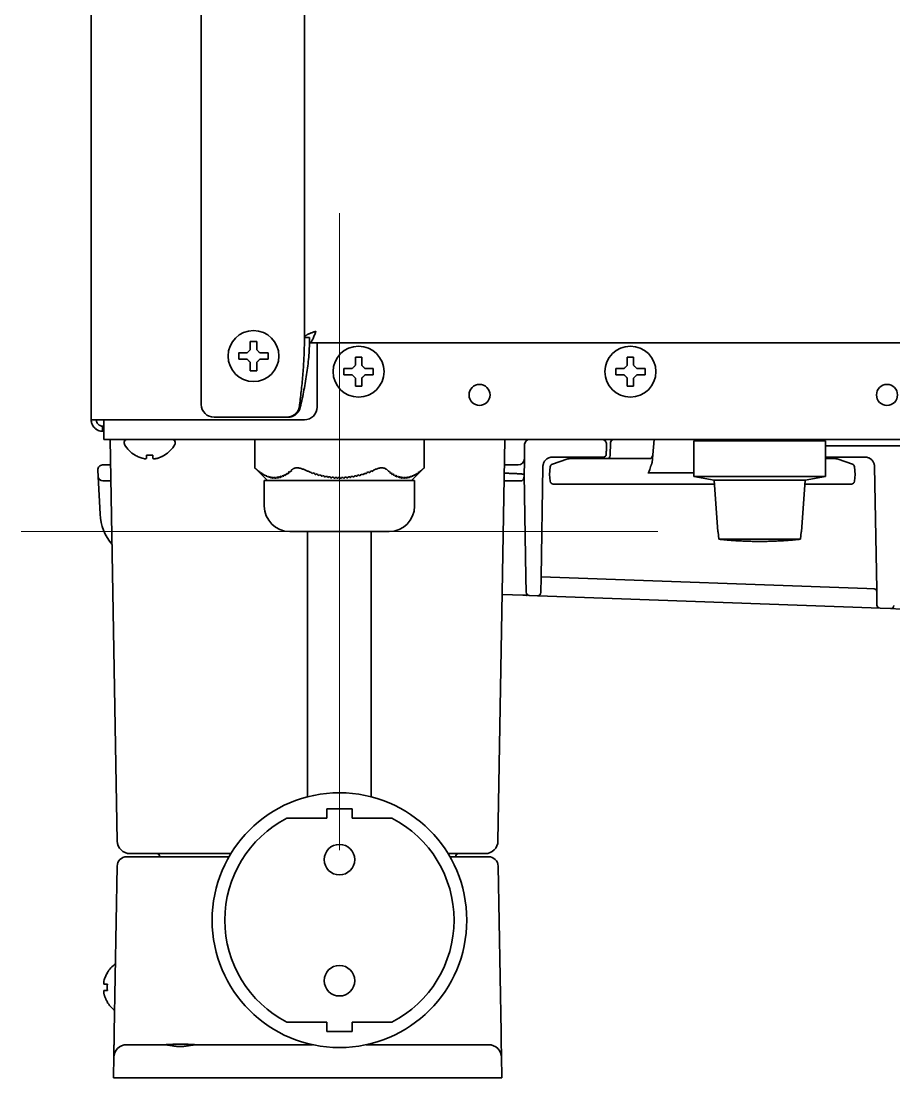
# Model space of a CAD drawing. Extents: x 6327 to 10269, y -393 to 3036.
# Drawn here: x 6326.6 to 6463.7, y 1270.8 to 1436.7 of the extents above; entities that cross this region are included whole.
import ezdxf

# ---------------------------------------------------------------- set-up
doc = ezdxf.new("R2010")
doc.units = 0
doc.header["$LTSCALE"] = 5
doc.layers.get('0').update_dxf_attribs({"linetype": 'CONTINUOUS', "lineweight": 0})
doc.layers.add('1', color=7, linetype='CONTINUOUS', true_color=0xffffff)

msp = doc.modelspace()

# ---------------------------------------------------------------- linework, layer by layer
at = {"color": 1}
for p, q in [((6376.57, 1406.58), (6376.57, 1306.58)), ((6326.57, 1356.58), (6426.57, 1356.58))]:
    msp.add_line(p, q, dxfattribs=at)
at = {"layer": '1', "color": 7, "linetype": 'Continuous', "lineweight": 35}
for p, q in [((6337.57, 1374.13), (6337.57, 1905.55)), ((6371.07, 1901.19), (6371.07, 1387.03)), ((6354.87, 1897.23), (6354.87, 1376.53)), ((6371.07, 1387.03), (6371.87, 1387.03)), ((6371.87, 1386.23), (6371.87, 1387.03)), ((6371.87, 1386.23), (6693.08, 1386.23)), ((6373.07, 1376.13), (6373.07, 1386.23)), ((6360.8, 1384.63), (6360.77, 1384.5)), ((6360.77, 1384.13), (6360.77, 1384.63)), ((6360.77, 1383.63), (6360.77, 1384.13)), ((6365.37, 1384.63), (6365.37, 1384.13)), ((6365.37, 1384.13), (6365.37, 1383.63)), ((6377.27, 1381.68), (6377.27, 1382.18)), ((6381.87, 1382.18), (6381.87, 1381.68)), ((6419.97, 1381.68), (6419.97, 1382.18)), ((6424.57, 1382.18), (6424.57, 1381.68)), ((6377.27, 1381.18), (6377.27, 1381.68)), ((6381.87, 1381.68), (6381.87, 1381.18)), ((6419.97, 1381.18), (6419.97, 1381.68)), ((6424.57, 1381.68), (6424.57, 1381.18)), ((6337.57, 1374.13), (6339.37, 1374.13)), ((6339.37, 1374.13), (6371.07, 1374.13)), ((6339.57, 1372.83), (6339.57, 1374.13)), ((6368.26, 1374.53), (6356.87, 1374.53)), ((6368.44, 1374.53), (6368.26, 1374.53)), ((6339.57, 1373.13), (6339.37, 1373.13)), ((6339.37, 1372.33), (6339.37, 1373.13)), ((6339.57, 1372.33), (6339.37, 1372.33)), ((6339.57, 1371.03), (6339.57, 1372.83)), ((6339.57, 1371.03), (7085.57, 1371.03)), ((6341.67, 1307.99), (6340.57, 1371.03)), ((6342.77, 1370.63), (6342.77, 1370.43)), ((6350.77, 1370.43), (6350.77, 1370.63)), ((6363.26, 1371.03), (6363.26, 1366.58)), ((6389.89, 1366.58), (6389.89, 1371.03)), ((6401.47, 1307.99), (6402.57, 1371.03)), ((6405.61, 1367.46), (6405.66, 1370.29)), ((6419.09, 1368.51), (6419.16, 1370.54)), ((6425.99, 1371.03), (6425.67, 1367.43)), ((6432.24, 1370.83), (6452.9, 1370.83)), ((6432.24, 1370.83), (6432.24, 1365.23)), ((6434.57, 1371.03), (6434.57, 1370.83)), ((6437.57, 1371.03), (6437.57, 1370.83)), ((6447.57, 1370.83), (6447.57, 1371.03)), ((6452.9, 1365.23), (6452.9, 1370.83)), ((6344.47, 1368.55), (6344.47, 1368.58)), ((6349.07, 1368.58), (6349.07, 1368.55)), ((6452.9, 1370.03), (6472.16, 1370.03)), ((6340.64, 1367.03), (6339.36, 1367.03)), ((6404.62, 1367.03), (6402.51, 1367.03)), ((6405.57, 1365.53), (6405.61, 1367.46)), ((6412.26, 1367.92), (6410.02, 1367.17)), ((6413.71, 1368.28), (6410.03, 1368.28)), ((6412.9, 1368.03), (6417.57, 1368.03)), ((6415.3, 1368.28), (6413.71, 1368.28)), ((6418.07, 1368.28), (6415.3, 1368.28)), ((6417.57, 1368.03), (6425.26, 1368.03)), ((6417.63, 1368.28), (6417.62, 1368.03)), ((6453.44, 1368.28), (6452.9, 1368.28)), ((6452.9, 1368.03), (6454.25, 1368.03)), ((6459.11, 1368.28), (6453.44, 1368.28)), ((6457.13, 1367.17), (6454.88, 1367.92)), ((6338.61, 1366.24), (6338.67, 1365.24)), ((6338.98, 1359.31), (6338.67, 1365.24)), ((6363.26, 1366.58), (6365.26, 1364.58)), ((6364.16, 1365.85), (6364.24, 1365.76)), ((6364.26, 1365.78), (6364.34, 1365.69)), ((6364.41, 1365.69), (6364.49, 1365.59)), ((6364.51, 1365.62), (6364.59, 1365.53)), ((6364.66, 1365.54), (6364.74, 1365.44)), ((6364.76, 1365.48), (6364.84, 1365.39)), ((6364.91, 1365.41), (6364.99, 1365.31)), ((6365.01, 1365.36), (6365.09, 1365.27)), ((6365.16, 1365.3), (6365.24, 1365.2)), ((6365.26, 1365.26), (6365.34, 1365.16)), ((6365.41, 1365.21), (6365.49, 1365.11)), ((6365.51, 1365.18), (6365.59, 1365.08)), ((6367.24, 1365.07), (6367.16, 1365.17)), ((6367.34, 1365.1), (6367.26, 1365.2)), ((6367.49, 1365.15), (6367.41, 1365.25)), ((6367.59, 1365.19), (6367.51, 1365.28)), ((6367.74, 1365.25), (6367.66, 1365.34)), ((6367.84, 1365.29), (6367.76, 1365.39)), ((6367.99, 1365.37), (6367.91, 1365.46)), ((6368.09, 1365.42), (6368.01, 1365.51)), ((6368.24, 1365.5), (6368.16, 1365.6)), ((6368.34, 1365.56), (6368.26, 1365.66)), ((6368.49, 1365.66), (6368.41, 1365.75)), ((6368.59, 1365.73), (6368.51, 1365.82)), ((6368.74, 1365.83), (6368.66, 1365.93)), ((6372.18, 1365.85), (6372.18, 1365.76)), ((6372.38, 1365.78), (6372.38, 1365.69)), ((6372.68, 1365.69), (6372.68, 1365.59)), ((6372.88, 1365.62), (6372.88, 1365.53)), ((6373.18, 1365.54), (6373.18, 1365.44)), ((6373.38, 1365.48), (6373.38, 1365.39)), ((6373.68, 1365.41), (6373.68, 1365.31)), ((6373.88, 1365.36), (6373.88, 1365.27)), ((6374.18, 1365.3), (6374.18, 1365.2)), ((6374.38, 1365.26), (6374.38, 1365.16)), ((6374.68, 1365.21), (6374.68, 1365.11)), ((6374.88, 1365.18), (6374.88, 1365.08)), ((6378.18, 1365.07), (6378.18, 1365.17)), ((6378.38, 1365.1), (6378.38, 1365.2)), ((6378.68, 1365.15), (6378.68, 1365.25)), ((6378.88, 1365.19), (6378.88, 1365.28)), ((6379.18, 1365.25), (6379.18, 1365.34)), ((6379.38, 1365.29), (6379.38, 1365.39)), ((6379.68, 1365.37), (6379.68, 1365.46)), ((6379.88, 1365.42), (6379.88, 1365.51)), ((6380.18, 1365.5), (6380.18, 1365.6)), ((6380.38, 1365.56), (6380.38, 1365.66)), ((6380.68, 1365.66), (6380.68, 1365.75)), ((6380.88, 1365.73), (6380.88, 1365.82)), ((6381.18, 1365.83), (6381.18, 1365.93)), ((6381.38, 1365.91), (6381.38, 1366)), ((6381.68, 1366.03), (6381.68, 1366.12)), ((6381.88, 1366.11), (6381.88, 1366.2)), ((6384.6, 1365.85), (6384.51, 1365.76)), ((6384.7, 1365.78), (6384.61, 1365.69)), ((6384.85, 1365.69), (6384.76, 1365.59)), ((6384.95, 1365.62), (6384.86, 1365.53)), ((6385.1, 1365.54), (6385.01, 1365.44)), ((6385.2, 1365.48), (6385.11, 1365.39)), ((6385.35, 1365.41), (6385.26, 1365.31)), ((6385.45, 1365.36), (6385.36, 1365.27)), ((6385.6, 1365.3), (6385.51, 1365.2)), ((6385.7, 1365.26), (6385.61, 1365.16)), ((6385.85, 1365.21), (6385.76, 1365.11)), ((6385.95, 1365.18), (6385.86, 1365.08)), ((6387.51, 1365.07), (6387.6, 1365.17)), ((6387.61, 1365.1), (6387.7, 1365.2)), ((6387.76, 1365.15), (6387.85, 1365.25)), ((6387.86, 1365.19), (6387.95, 1365.28)), ((6387.89, 1364.58), (6389.89, 1366.58)), ((6388.01, 1365.25), (6388.1, 1365.34)), ((6388.11, 1365.29), (6388.2, 1365.39)), ((6388.26, 1365.37), (6388.35, 1365.46)), ((6388.36, 1365.42), (6388.45, 1365.51)), ((6388.51, 1365.5), (6388.6, 1365.6)), ((6388.61, 1365.56), (6388.7, 1365.66)), ((6388.76, 1365.66), (6388.85, 1365.75)), ((6388.86, 1365.73), (6388.95, 1365.82)), ((6389.01, 1365.83), (6389.1, 1365.93)), ((6405.57, 1365.53), (6405.57, 1365.53)), ((6405.57, 1365.52), (6405.57, 1365.53)), ((6405.85, 1349.49), (6405.57, 1365.52)), ((6408.53, 1366.8), (6408.23, 1349.44)), ((6409.57, 1365.53), (6409.68, 1366.74)), ((6409.57, 1365.53), (6409.66, 1364.48)), ((6432.24, 1365.81), (6425.03, 1365.81)), ((6432.24, 1365.23), (6435.42, 1364.67)), ((6442.57, 1365.23), (6432.24, 1365.23)), ((6452.9, 1365.23), (6442.57, 1365.23)), ((6449.72, 1364.67), (6452.9, 1365.23)), ((6457.47, 1366.74), (6457.57, 1365.53)), ((6457.48, 1364.48), (6457.57, 1365.53)), ((6460.95, 1347.48), (6460.61, 1366.8)), ((6340.68, 1364.53), (6339.42, 1364.53)), ((6364.77, 1364.58), (6388.37, 1364.58)), ((6364.77, 1364.58), (6364.77, 1360.58)), ((6365.66, 1365.14), (6365.74, 1365.04)), ((6365.76, 1365.12), (6365.84, 1365.02)), ((6365.91, 1365.09), (6365.99, 1364.99)), ((6366.01, 1365.08), (6366.09, 1364.98)), ((6366.16, 1365.07), (6366.24, 1364.97)), ((6366.26, 1365.06), (6366.34, 1364.96)), ((6366.41, 1365.06), (6366.49, 1364.96)), ((6366.51, 1365.06), (6366.59, 1364.96)), ((6366.74, 1364.98), (6366.66, 1365.08)), ((6366.84, 1364.99), (6366.76, 1365.09)), ((6366.99, 1365.01), (6366.91, 1365.11)), ((6367.09, 1365.03), (6367.01, 1365.13)), ((6375.18, 1365.14), (6375.18, 1365.04)), ((6375.38, 1365.12), (6375.38, 1365.02)), ((6375.68, 1365.09), (6375.68, 1364.99)), ((6375.88, 1365.08), (6375.88, 1364.98)), ((6376.18, 1365.07), (6376.18, 1364.97)), ((6376.38, 1365.06), (6376.38, 1364.96)), ((6376.68, 1365.06), (6376.68, 1364.96)), ((6376.88, 1365.06), (6376.88, 1364.96)), ((6377.18, 1364.98), (6377.18, 1365.08)), ((6377.38, 1364.99), (6377.38, 1365.09)), ((6377.68, 1365.01), (6377.68, 1365.11)), ((6377.88, 1365.03), (6377.88, 1365.13)), ((6386.1, 1365.14), (6386.01, 1365.04)), ((6386.2, 1365.12), (6386.11, 1365.02)), ((6386.35, 1365.09), (6386.26, 1364.99)), ((6386.45, 1365.08), (6386.36, 1364.98)), ((6386.6, 1365.07), (6386.51, 1364.97)), ((6386.7, 1365.06), (6386.61, 1364.96)), ((6386.85, 1365.06), (6386.76, 1364.96)), ((6386.95, 1365.06), (6386.86, 1364.96)), ((6387.01, 1364.98), (6387.1, 1365.08)), ((6387.11, 1364.99), (6387.2, 1365.09)), ((6387.26, 1365.01), (6387.35, 1365.11)), ((6387.36, 1365.03), (6387.45, 1365.13)), ((6388.37, 1360.58), (6388.37, 1364.58)), ((6405.1, 1364.53), (6402.46, 1364.53)), ((6417.57, 1364.03), (6410.16, 1364.03)), ((6435.47, 1364.03), (6417.57, 1364.03)), ((6435.42, 1364.67), (6435.99, 1356.53)), ((6449.72, 1364.67), (6435.42, 1364.67)), ((6449.15, 1356.53), (6449.72, 1364.67)), ((6456.98, 1364.03), (6449.57, 1364.03)), ((6384.37, 1356.58), (6368.77, 1356.58)), ((6371.57, 1356.58), (6371.57, 1345.58)), ((6381.57, 1345.58), (6381.57, 1356.58)), ((6436.07, 1356.53), (6435.99, 1356.53)), ((6436.15, 1355.37), (6436.07, 1356.53)), ((6436.15, 1355.37), (6449, 1355.37)), ((6449.08, 1356.53), (6449, 1355.37)), ((6449.15, 1356.53), (6449.08, 1356.53)), ((6405.9, 1347.04), (6405.85, 1349.49)), ((6408.23, 1349.44), (6408.19, 1346.99)), ((6408.23, 1349.48), (6409.71, 1349.43)), ((6409.71, 1349.43), (6459.4, 1347.62)), ((6459.4, 1347.62), (6460.57, 1347.57)), ((6460.99, 1345.03), (6460.95, 1347.48)), ((6371.57, 1314.94), (6371.57, 1345.58)), ((6381.57, 1314.94), (6381.57, 1345.58)), ((6402.15, 1346.7), (6405.37, 1346.59)), ((6407.67, 1346.5), (6406.38, 1346.55)), ((6407.67, 1346.5), (6409.26, 1346.44)), ((6409.26, 1346.44), (6460.07, 1344.59)), ((6460.07, 1344.59), (6461.48, 1344.54)), ((6463.13, 1344.48), (6461.48, 1344.54)), ((6464.73, 1344.42), (6463.13, 1344.48)), ((6374.57, 1313.08), (6378.57, 1313.08)), ((6374.57, 1311.58), (6374.57, 1313.08)), ((6378.57, 1313.08), (6378.57, 1311.58)), ((6368.33, 1311.58), (6374.57, 1311.58)), ((6378.57, 1311.58), (6384.82, 1311.58)), ((6343.15, 1305.53), (6345.65, 1305.53)), ((6345.67, 1306.03), (6343.67, 1306.03)), ((6345.65, 1305.53), (6359.22, 1305.53)), ((6359.52, 1306.03), (6345.67, 1306.03)), ((6348.33, 1305.53), (6348.33, 1305.53)), ((6397.47, 1306.03), (6393.63, 1306.03)), ((6393.92, 1305.53), (6397.5, 1305.53)), ((6394.81, 1305.53), (6394.81, 1305.53)), ((6399.47, 1306.03), (6397.47, 1306.03)), ((6397.5, 1305.53), (6400, 1305.53)), ((6341.19, 1277.99), (6341.65, 1304.05)), ((6401.5, 1304.05), (6401.95, 1277.99)), ((6340.09, 1287.33), (6340.13, 1287.33)), ((6340.13, 1282.73), (6340.09, 1282.73)), ((6374.57, 1279.58), (6368.33, 1279.58)), ((6374.57, 1278.08), (6374.57, 1279.58)), ((6378.57, 1279.58), (6378.57, 1278.08)), ((6384.82, 1279.58), (6378.57, 1279.58)), ((6378.57, 1278.08), (6374.57, 1278.08)), ((6343.13, 1276.03), (6345.13, 1276.03)), ((6345.13, 1276.03), (6349, 1276.03)), ((6354.15, 1276.03), (6372.35, 1276.03)), ((6380.79, 1276.03), (6398.02, 1276.03)), ((6398.02, 1276.03), (6400.02, 1276.03)), ((6341.07, 1271.03), (6341.13, 1274.06)), ((6402.02, 1274.06), (6402.07, 1271.03)), ((6341.07, 1270.83), (6341.08, 1271.03)), ((6345.07, 1270.83), (6341.07, 1270.83)), ((6398.07, 1270.83), (6345.07, 1270.83)), ((6402.07, 1270.83), (6398.07, 1270.83)), ((6402.07, 1271.03), (6402.07, 1270.83))]:
    msp.add_line(p, q, dxfattribs=at)
for centre, radius in [((6363.07, 1384.13), 4), ((6379.57, 1381.68), 4), ((6422.27, 1381.68), 4), ((6398.57, 1378.03), 1.65), ((6462.57, 1378.03), 1.65), ((6376.57, 1295.58), 20), ((6376.57, 1305.08), 2.4), ((6376.57, 1286.08), 2.4)]:
    msp.add_circle(centre, radius, dxfattribs=at)
for centre, radius, start, end in [((6356.87, 1376.53), 2, 180, 270), ((6371.07, 1376.13), 2, 270, 0), ((6343.17, 1370.63), 0.4, 90, 180), ((6343.17, 1370.43), 0.4, 180, 210.3012), ((6346.97, 1372.65), 4.8, 210.3012, 238.6273), ((6346.57, 1372.65), 4.8, 301.3727, 329.6988), ((6350.37, 1370.63), 0.4, 0, 90), ((6350.37, 1370.43), 0.4, 329.6988, 0), ((6406.41, 1370.28), 0.75, 90, 179), ((6418.21, 1370.53), 0.5, 90, 113.4202), ((6419.66, 1370.53), 0.5, 90, 178), ((6418.59, 1368.53), 0.5, 270, 358), ((6425.26, 1368.53), 0.5, 270, 355), ((6339.36, 1366.28), 0.75, 90, 183), ((6404.62, 1368.03), 1, 270, 359), ((6410.03, 1366.78), 1.5, 90, 111.7721), ((6410.18, 1366.7), 0.5, 108.4349, 175), ((6412.9, 1366.03), 2, 90, 108.4349), ((6454.25, 1366.03), 2, 71.5651, 90), ((6456.97, 1366.7), 0.5, 5, 71.5651), ((6459.11, 1366.78), 1.5, 68.2279, 90), ((6339.42, 1365.28), 0.75, 183, 270), ((6377.72, 1381.53), 16.72, 250.6347, 251.3596), ((6377.52, 1381.12), 16.18, 251.4874, 252.6044), ((6377.37, 1380.43), 15.57, 252.4802, 253.2505), ((6377.21, 1380.11), 15.12, 253.3699, 254.5529), ((6377.09, 1379.49), 14.58, 254.4385, 255.2528), ((6376.97, 1379.24), 14.22, 255.3616, 256.6075), ((6376.89, 1378.68), 13.75, 256.5049, 257.3605), ((6376.81, 1378.52), 13.47, 257.4568, 258.7606), ((6376.75, 1378.02), 13.07, 258.6721, 259.565), ((6376.69, 1377.92), 12.87, 259.6467, 261.0015), ((6376.62, 1377.46), 12.41, 261.9191, 263.3162), ((6376.53, 1377.4), 12.34, 276.2891, 277.6923), ((6376.47, 1377.84), 12.78, 278.6147, 279.9773), ((6376.42, 1377.92), 12.97, 280.0563, 280.955), ((6376.36, 1378.41), 13.36, 280.869, 282.1819), ((6376.28, 1378.56), 13.62, 282.2759, 283.138), ((6376.2, 1379.11), 14.08, 283.0377, 284.2937), ((6376.09, 1379.34), 14.43, 284.4006, 285.222), ((6375.98, 1379.95), 14.96, 285.1095, 286.3033), ((6375.83, 1380.27), 15.39, 286.421, 287.1989), ((6375.69, 1380.94), 15.99, 287.0762, 288.2044), ((6375.49, 1381.34), 16.51, 288.3309, 289.0635), ((6375.31, 1382.08), 17.18, 288.9327, 289.9937), ((6375.05, 1382.56), 17.81, 290.127, 290.8138), ((6374.83, 1383.36), 18.56, 290.6769, 291.6703), ((6374.51, 1383.94), 19.29, 291.8086, 292.4498), ((6374.21, 1384.88), 20.19, 292.3099, 293.3875), ((6376.66, 1377.49), 12.53, 260.9289, 261.8539), ((6376.6, 1377.09), 12.13, 263.2614, 264.2119), ((6376.59, 1377.13), 12.08, 264.2591, 265.6881), ((6376.58, 1376.82), 11.86, 265.6523, 266.6207), ((6376.58, 1376.93), 11.87, 266.6487, 268.0978), ((6376.57, 1376.68), 11.72, 268.082, 269.06), ((6376.57, 1376.86), 11.8, 269.068, 270.5245), ((6376.57, 1376.67), 11.71, 270.5291, 271.5078), ((6376.57, 1376.91), 11.85, 271.4954, 272.9467), ((6376.57, 1376.79), 11.83, 272.9713, 273.9419), ((6376.56, 1377.09), 12.03, 273.9095, 275.3427), ((6376.55, 1377.03), 12.07, 275.3867, 276.3408), ((6376.5, 1377.41), 12.45, 277.7546, 278.6844), ((6410.16, 1364.53), 0.5, 185, 270), ((6456.98, 1364.53), 0.5, 270, 355), ((6368.77, 1360.58), 4, 180, 270), ((6384.37, 1360.58), 4, 270, 0), ((6346.97, 1359.73), 8, 183, 220.2077), ((6406.4, 1347.05), 0.5, 181, 267.9098), ((6407.69, 1347), 0.5, 267.9098, 359), ((6460.56, 1347.17), 0.4, 1, 87.9097), ((6461.49, 1345.04), 0.5, 181, 267.9098), ((6463.15, 1344.98), 0.5, 267.9098, 359), ((6376.57, 1295.58), 18, 117.266, 242.734), ((6376.57, 1295.58), 18, 297.266, 62.734), ((6343.67, 1308.03), 2, 181, 270), ((6399.47, 1308.03), 2, 270, 359), ((6343.15, 1304.03), 1.5, 90, 179), ((6347.83, 1305.53), 0.5, 1, 90), ((6395.31, 1305.53), 0.5, 90, 179), ((6400, 1304.03), 1.5, 1, 90), ((6344.19, 1284.83), 4.8, 125.7979, 148.6074), ((6343.87, 1285.03), 3.78, 172.3959, 179.9965), ((6343.87, 1285.03), 3.78, 180.0035, 187.6041), ((6344.19, 1285.23), 4.8, 211.3459, 232.3054), ((6343.13, 1274.03), 2, 90, 179), ((6400.02, 1274.03), 2, 1, 90)]:
    msp.add_arc(centre, radius, start, end, dxfattribs=at)
for centre, major_axis, ratio, start_param, end_param in [((6417.77, 1370.28), (0, -0.75), 1, 1.546867, 3.141587), ((6418.07, 1368.68), (0, -0.4), 1, 6.282869, 7.83234), ((6367.02, 1381.53), (0, 16.72), 0.5, 2.803604, 2.816256), ((6366.83, 1381.12), (0, 16.18), 0.5, 2.818486, 2.837982), ((6366.84, 1380.43), (0, 15.57), 0.5, 2.835814, 2.849259), ((6366.67, 1380.11), (0, 15.12), 0.5, 2.851342, 2.87199), ((6366.7, 1379.49), (0, 14.58), 0.5, 2.869992, 2.884205), ((6366.55, 1379.24), (0, 14.22), 0.5, 2.886105, 2.907849), ((6366.6, 1378.68), (0, 13.75), 0.5, 2.90606, 2.920993), ((6366.47, 1378.52), (0, 13.47), 0.5, 2.922673, 2.945428), ((6366.53, 1378.02), (0, 13.07), 0.5, 2.943883, 2.959468), ((6366.41, 1377.92), (0, 12.87), 0.5, 2.960893, 2.984539), ((6366.38, 1377.46), (0, 12.41), 0.5, 3.000555, 3.024939), ((6366.33, 1377.4), (0, 12.34), 0.5, 3.251358, 3.275849), ((6366.3, 1377.84), (0, 12.78), 0.5, 3.291947, 3.315729), ((6366.36, 1377.92), (0, 12.97), 0.5, 3.317108, 3.332793), ((6366.25, 1378.41), (0, 13.36), 0.5, 3.331293, 3.354207), ((6366.3, 1378.56), (0, 13.62), 0.5, 3.355847, 3.370895), ((6366.17, 1379.11), (0, 14.08), 0.5, 3.369144, 3.391064), ((6366.2, 1379.34), (0, 14.43), 0.5, 3.39293, 3.407267), ((6366.06, 1379.95), (0, 14.96), 0.5, 3.405302, 3.426138), ((6366.07, 1380.27), (0, 15.39), 0.5, 3.428193, 3.44177), ((6365.91, 1380.94), (0, 15.99), 0.5, 3.439628, 3.459319), ((6365.9, 1381.34), (0, 16.51), 0.5, 3.461528, 3.474314), ((6365.72, 1382.08), (0, 17.18), 0.5, 3.472031, 3.490549), ((6365.68, 1382.56), (0, 17.81), 0.5, 3.492876, 3.504862), ((6365.48, 1383.36), (0, 18.56), 0.5, 3.502473, 3.519811), ((6500.46, 1530.22), (0, -223.82), 0.866025, 5.536148, 5.536757), ((6486.76, 1514.41), (0, -201.27), 0.866025, 5.540672, 5.541346), ((6365.41, 1383.94), (0, 19.29), 0.5, 3.522224, 3.533416), ((6365.17, 1384.88), (0, 20.19), 0.5, 3.530974, 3.549782), ((6478.9, 1505.34), (0, -188.32), 0.866025, 5.54379, 5.544508), ((6387.28, 1381.53), (0, -16.72), 0.5, 5.945196, 5.957848), ((6387.26, 1381.12), (0, -16.18), 0.5, 5.960079, 5.979575), ((6387.1, 1380.43), (0, -15.57), 0.5, 5.977407, 5.990852), ((6387.11, 1380.11), (0, -15.12), 0.5, 5.992935, 6.013582), ((6386.97, 1379.49), (0, -14.58), 0.5, 6.011585, 6.025797), ((6386.99, 1379.24), (0, -14.22), 0.5, 6.027697, 6.049442), ((6386.86, 1378.68), (0, -13.75), 0.5, 6.047652, 6.062585), ((6386.91, 1378.52), (0, -13.47), 0.5, 6.064266, 6.08702), ((6386.79, 1378.02), (0, -13.07), 0.5, 6.085476, 6.10106), ((6386.85, 1377.92), (0, -12.87), 0.5, 6.102485, 6.126131), ((6386.82, 1377.46), (0, -12.41), 0.5, 6.142147, 6.166532), ((6386.77, 1377.4), (0, -12.34), 0.5, 0.109765, 0.134256), ((6386.74, 1377.84), (0, -12.78), 0.5, 0.150355, 0.174136), ((6386.63, 1377.92), (0, -12.97), 0.5, 0.175515, 0.191201), ((6386.69, 1378.41), (0, -13.36), 0.5, 0.189701, 0.212614), ((6386.56, 1378.56), (0, -13.62), 0.5, 0.214254, 0.229302), ((6386.61, 1379.11), (0, -14.08), 0.5, 0.227551, 0.249472), ((6386.47, 1379.34), (0, -14.43), 0.5, 0.251338, 0.265675), ((6386.5, 1379.95), (0, -14.96), 0.5, 0.26371, 0.284546), ((6386.33, 1380.27), (0, -15.39), 0.5, 0.286601, 0.300177), ((6386.35, 1380.94), (0, -15.99), 0.5, 0.298035, 0.317727), ((6386.16, 1381.34), (0, -16.51), 0.5, 0.319935, 0.332721), ((6386.16, 1382.08), (0, -17.18), 0.5, 0.330439, 0.348956), ((6385.94, 1382.56), (0, -17.81), 0.5, 0.351283, 0.363269), ((6257.49, 1530.22), (0, -223.82), 0.866025, 0.746428, 0.747037), ((6385.92, 1383.36), (0, -18.56), 0.5, 0.36088, 0.378218), ((6271.49, 1514.41), (0, -201.27), 0.866025, 0.741839, 0.742513), ((6385.68, 1383.94), (0, -19.29), 0.5, 0.380632, 0.391823), ((6279.55, 1505.34), (0, -188.32), 0.866025, 0.738677, 0.739395), ((6385.61, 1384.88), (0, -20.19), 0.5, 0.389382, 0.408189), ((6425.39, 1369.91), (0.36, 4.1), 0.121482, 3.152266, 3.833542), ((6366.48, 1377.49), (0, 12.53), 0.5, 2.983273, 2.999417), ((6366.46, 1377.09), (0, 12.13), 0.5, 3.023982, 3.040571), ((6366.36, 1377.13), (0, 12.08), 0.5, 3.041395, 3.066336), ((6366.44, 1376.82), (0, 11.86), 0.5, 3.065712, 3.082613), ((6366.35, 1376.93), (0, 11.87), 0.5, 3.083101, 3.108394), ((6366.44, 1376.68), (0, 11.72), 0.5, 3.108118, 3.125186), ((6366.35, 1376.86), (0, 11.8), 0.5, 3.125326, 3.150747), ((6366.44, 1376.67), (0, 11.71), 0.5, 3.150828, 3.167908), ((6366.35, 1376.91), (0, 11.85), 0.5, 3.167692, 3.193022), ((6366.44, 1376.79), (0, 11.83), 0.5, 3.193452, 3.210392), ((6366.35, 1377.09), (0, 12.03), 0.5, 3.209826, 3.234841), ((6366.43, 1377.03), (0, 12.07), 0.5, 3.235609, 3.252261), ((6366.4, 1377.41), (0, 12.45), 0.5, 3.276936, 3.293163), ((6386.75, 1377.49), (0, -12.53), 0.5, 6.124865, 6.141009), ((6386.72, 1377.09), (0, -12.13), 0.5, 6.165575, 6.182164), ((6386.8, 1377.13), (0, -12.08), 0.5, 6.182987, 6.207929), ((6386.71, 1376.82), (0, -11.86), 0.5, 6.207304, 6.224206), ((6386.79, 1376.93), (0, -11.87), 0.5, 6.224694, 6.249986), ((6386.71, 1376.68), (0, -11.72), 0.5, 6.249711, 6.266779), ((6386.79, 1376.86), (0, -11.8), 0.5, 6.266918, 6.29234), ((6386.71, 1376.67), (0, -11.71), 0.5, 0.009235, 0.026316), ((6386.79, 1376.91), (0, -11.85), 0.5, 0.0261, 0.051429), ((6386.7, 1376.79), (0, -11.83), 0.5, 0.051859, 0.0688), ((6386.79, 1377.09), (0, -12.03), 0.5, 0.068233, 0.093248), ((6386.69, 1377.03), (0, -12.07), 0.5, 0.094016, 0.110668), ((6386.67, 1377.41), (0, -12.45), 0.5, 0.135344, 0.151571)]:
    msp.add_ellipse(centre, major_axis=major_axis, ratio=ratio, start_param=start_param, end_param=end_param, dxfattribs=at)
for points, knots in [([(6371.07, 1387.03), (6371.07, 1386.19), (6371.04, 1384.53), (6370.9, 1382.03), (6370.67, 1379.53), (6370.45, 1377.61), (6370.32, 1376.53), (6370.29, 1376.28)], [0, 0, 0, 0, 0.232572, 0.465144, 0.697716, 0.930287, 1, 1, 1, 1]), ([(6371.87, 1387.03), (6371.87, 1386.57), (6371.86, 1386.11), (6371.83, 1385.2), (6371.8, 1384.75), (6371.73, 1383.83), (6371.69, 1383.38), (6371.59, 1382.47), (6371.53, 1382.01), (6371.4, 1381.1), (6371.33, 1380.64), (6371.17, 1379.73), (6371.09, 1379.28), (6370.91, 1378.36), (6370.82, 1377.91), (6370.62, 1377), (6370.52, 1376.54), (6370.42, 1376.08)], [0, 0, 0, 0, 0.125, 0.125, 0.25, 0.25, 0.375, 0.375, 0.5, 0.5, 0.625, 0.625, 0.75, 0.75, 0.875, 0.875, 1, 1, 1, 1]), ([(6372.87, 1388.03), (6372.83, 1387.91), (6372.79, 1387.79), (6372.71, 1387.56), (6372.66, 1387.45), (6372.58, 1387.23), (6372.54, 1387.12), (6372.46, 1386.93), (6372.41, 1386.84), (6372.33, 1386.67), (6372.29, 1386.59), (6372.21, 1386.46), (6372.16, 1386.41), (6372.08, 1386.32), (6372.04, 1386.28), (6371.96, 1386.24), (6371.91, 1386.23), (6371.87, 1386.23)], [0, 0, 0, 0, 0.125, 0.125, 0.25, 0.25, 0.375, 0.375, 0.5, 0.5, 0.625, 0.625, 0.75, 0.75, 0.875, 0.875, 1, 1, 1, 1]), ([(6363.57, 1386.43), (6363.57, 1386.22), (6363.57, 1386.01), (6363.57, 1385.69), (6363.57, 1385.58), (6363.57, 1385.35), (6363.57, 1385.24), (6363.57, 1385.13)], [0, 0, 0, 0, 0.5, 0.5, 0.75, 0.75, 1, 1, 1, 1]), ([(6360.77, 1384.63), (6360.98, 1384.63), (6361.19, 1384.63), (6361.51, 1384.63), (6361.62, 1384.63), (6361.84, 1384.63), (6361.96, 1384.63), (6362.07, 1384.63)], [0, 0, 0, 0, 0.5, 0.5, 0.75, 0.75, 1, 1, 1, 1]), ([(6365.37, 1383.63), (6365.17, 1383.63), (6364.96, 1383.63), (6364.64, 1383.63), (6364.53, 1383.63), (6364.3, 1383.63), (6364.19, 1383.63), (6364.07, 1383.63)], [0, 0, 0, 0, 0.5, 0.5, 0.75, 0.75, 1, 1, 1, 1]), ([(6380.07, 1383.98), (6380.07, 1383.77), (6380.07, 1383.56), (6380.07, 1383.24), (6380.07, 1383.13), (6380.07, 1382.9), (6380.07, 1382.79), (6380.07, 1382.68)], [0, 0, 0, 0, 0.5, 0.5, 0.75, 0.75, 1, 1, 1, 1]), ([(6422.77, 1383.98), (6422.77, 1383.77), (6422.77, 1383.56), (6422.77, 1383.24), (6422.77, 1383.13), (6422.77, 1382.9), (6422.77, 1382.79), (6422.77, 1382.68)], [0, 0, 0, 0, 0.5, 0.5, 0.75, 0.75, 1, 1, 1, 1]), ([(6362.57, 1381.83), (6362.57, 1382.03), (6362.57, 1382.24), (6362.57, 1382.56), (6362.57, 1382.67), (6362.57, 1382.9), (6362.57, 1383.01), (6362.57, 1383.13)], [0, 0, 0, 0, 0.5, 0.5, 0.75, 0.75, 1, 1, 1, 1]), ([(6377.27, 1382.18), (6377.48, 1382.18), (6377.69, 1382.18), (6378.01, 1382.18), (6378.12, 1382.18), (6378.34, 1382.18), (6378.46, 1382.18), (6378.57, 1382.18)], [0, 0, 0, 0, 0.5, 0.5, 0.75, 0.75, 1, 1, 1, 1]), ([(6419.97, 1382.18), (6420.18, 1382.18), (6420.39, 1382.18), (6420.71, 1382.18), (6420.82, 1382.18), (6421.04, 1382.18), (6421.16, 1382.18), (6421.27, 1382.18)], [0, 0, 0, 0, 0.5, 0.5, 0.75, 0.75, 1, 1, 1, 1]), ([(6379.07, 1379.38), (6379.07, 1379.58), (6379.07, 1379.79), (6379.07, 1380.11), (6379.07, 1380.22), (6379.07, 1380.45), (6379.07, 1380.56), (6379.07, 1380.68)], [0, 0, 0, 0, 0.5, 0.5, 0.75, 0.75, 1, 1, 1, 1]), ([(6381.87, 1381.18), (6381.67, 1381.18), (6381.46, 1381.18), (6381.14, 1381.18), (6381.03, 1381.18), (6380.8, 1381.18), (6380.69, 1381.18), (6380.57, 1381.18)], [0, 0, 0, 0, 0.5, 0.5, 0.75, 0.75, 1, 1, 1, 1]), ([(6421.77, 1379.38), (6421.77, 1379.58), (6421.77, 1379.79), (6421.77, 1380.11), (6421.77, 1380.22), (6421.77, 1380.45), (6421.77, 1380.56), (6421.77, 1380.68)], [0, 0, 0, 0, 0.5, 0.5, 0.75, 0.75, 1, 1, 1, 1]), ([(6424.57, 1381.18), (6424.37, 1381.18), (6424.16, 1381.18), (6423.84, 1381.18), (6423.73, 1381.18), (6423.5, 1381.18), (6423.39, 1381.18), (6423.27, 1381.18)], [0, 0, 0, 0, 0.5, 0.5, 0.75, 0.75, 1, 1, 1, 1]), ([(6368.26, 1374.53), (6368.35, 1374.53), (6368.44, 1374.53), (6368.63, 1374.56), (6368.72, 1374.57), (6368.85, 1374.61), (6368.89, 1374.62), (6368.96, 1374.65), (6368.98, 1374.65), (6369.02, 1374.67), (6369.04, 1374.68), (6369.15, 1374.72), (6369.23, 1374.76), (6369.39, 1374.85), (6369.47, 1374.91), (6369.56, 1374.98), (6369.58, 1374.99), (6369.61, 1375.02), (6369.66, 1375.07), (6369.71, 1375.11), (6369.81, 1375.21), (6369.87, 1375.28), (6369.95, 1375.39), (6369.98, 1375.43), (6370.01, 1375.49), (6370.03, 1375.51), (6370.05, 1375.55), (6370.06, 1375.57), (6370.07, 1375.59)], [0, 0, 0, 0, 0.125, 0.125, 0.25, 0.25, 0.3125, 0.3125, 0.34375, 0.34375, 0.375, 0.375, 0.5, 0.5, 0.625, 0.625, 0.65625, 0.65625, 0.6875, 0.75, 0.75, 0.875, 0.875, 0.9375, 0.9375, 0.96875, 0.96875, 1, 1, 1, 1]), ([(6370.07, 1375.33), (6370.02, 1375.26), (6369.97, 1375.2), (6369.86, 1375.09), (6369.81, 1375.04), (6369.72, 1374.97), (6369.67, 1374.93), (6369.62, 1374.9), (6369.59, 1374.87), (6369.57, 1374.86), (6369.49, 1374.81), (6369.42, 1374.77), (6369.28, 1374.7), (6369.21, 1374.67), (6369.1, 1374.63), (6369.04, 1374.61), (6368.98, 1374.6), (6368.95, 1374.59), (6368.93, 1374.58), (6368.83, 1374.56), (6368.68, 1374.54), (6368.52, 1374.53), (6368.44, 1374.53)], [0, 0, 0, 0, 0.125, 0.125, 0.25, 0.25, 0.3125, 0.34375, 0.34375, 0.375, 0.375, 0.5, 0.5, 0.625, 0.625, 0.6875, 0.71875, 0.71875, 0.75, 0.75, 0.875, 1, 1, 1, 1]), ([(6370.07, 1375.59), (6370.1, 1375.64), (6370.13, 1375.7), (6370.18, 1375.81), (6370.2, 1375.86), (6370.23, 1375.98), (6370.25, 1376.04), (6370.27, 1376.16), (6370.28, 1376.22), (6370.29, 1376.28)], [0, 0, 0, 0, 0.25, 0.25, 0.5, 0.5, 0.75, 0.75, 1, 1, 1, 1]), ([(6370.42, 1376.08), (6370.41, 1376.02), (6370.39, 1375.95), (6370.34, 1375.82), (6370.32, 1375.75), (6370.26, 1375.62), (6370.23, 1375.56), (6370.17, 1375.47), (6370.15, 1375.44), (6370.12, 1375.38), (6370.09, 1375.35), (6370.07, 1375.33)], [0, 0, 0, 0, 0.25, 0.25, 0.5, 0.5, 0.75, 0.75, 0.875, 0.875, 1, 1, 1, 1]), ([(6339.37, 1372.33), (6339.34, 1372.33), (6339.31, 1372.33), (6339.25, 1372.33), (6339.17, 1372.34), (6339.08, 1372.35), (6338.91, 1372.38), (6338.79, 1372.42), (6338.63, 1372.48), (6338.58, 1372.51), (6338.5, 1372.55), (6338.47, 1372.57), (6338.42, 1372.6), (6338.4, 1372.61), (6338.28, 1372.69), (6338.18, 1372.77), (6338.02, 1372.94), (6337.94, 1373.03), (6337.81, 1373.22), (6337.76, 1373.33), (6337.69, 1373.49), (6337.67, 1373.55), (6337.64, 1373.63), (6337.63, 1373.66), (6337.62, 1373.72), (6337.61, 1373.75), (6337.58, 1373.89), (6337.57, 1374.01), (6337.57, 1374.13)], [0, 0, 0, 0, 0.03125, 0.03125, 0.0625, 0.125, 0.125, 0.25, 0.25, 0.3125, 0.3125, 0.34375, 0.34375, 0.375, 0.375, 0.5, 0.5, 0.625, 0.625, 0.75, 0.75, 0.8125, 0.8125, 0.84375, 0.84375, 0.875, 0.875, 1, 1, 1, 1]), ([(6338.37, 1374.13), (6338.37, 1374.11), (6338.37, 1374.09), (6338.37, 1374.06), (6338.38, 1374.04), (6338.38, 1373.99), (6338.39, 1373.96), (6338.41, 1373.87), (6338.42, 1373.8), (6338.5, 1373.62), (6338.57, 1373.51), (6338.76, 1373.33), (6338.87, 1373.25), (6339.05, 1373.18), (6339.11, 1373.16), (6339.21, 1373.14), (6339.24, 1373.13), (6339.31, 1373.13), (6339.34, 1373.13), (6339.37, 1373.13)], [0, 0, 0, 0, 0.03125, 0.03125, 0.0625, 0.0625, 0.125, 0.125, 0.25, 0.25, 0.5, 0.5, 0.75, 0.75, 0.875, 0.875, 0.9375, 0.9375, 1, 1, 1, 1]), ([(6344.47, 1368.58), (6344.68, 1368.46), (6344.89, 1368.35), (6345.21, 1368.21), (6345.32, 1368.17), (6345.54, 1368.09), (6345.66, 1368.06), (6345.77, 1368.03)], [0, 0, 0, 0, 0.5, 0.5, 0.75, 0.75, 1, 1, 1, 1]), ([(6347.27, 1368.58), (6347.27, 1368.46), (6347.27, 1368.35), (6347.27, 1368.21), (6347.27, 1368.17), (6347.27, 1368.09), (6347.27, 1368.06), (6347.27, 1368.03)], [0, 0, 0, 0, 0.5, 0.5, 0.75, 0.75, 1, 1, 1, 1]), ([(6409.44, 1368.15), (6409.37, 1368.13), (6409.31, 1368.09), (6409.19, 1368.02), (6409.13, 1367.98), (6409.02, 1367.88), (6408.97, 1367.83), (6408.87, 1367.73), (6408.83, 1367.67), (6408.75, 1367.55), (6408.71, 1367.49), (6408.65, 1367.36), (6408.62, 1367.29), (6408.58, 1367.16), (6408.56, 1367.09), (6408.54, 1366.95), (6408.53, 1366.87), (6408.53, 1366.8)], [0, 0, 0, 0, 0.125, 0.125, 0.25, 0.25, 0.375, 0.375, 0.5, 0.5, 0.625, 0.625, 0.75, 0.75, 0.875, 0.875, 1, 1, 1, 1]), ([(6425.67, 1367.43), (6425.67, 1367.37), (6425.65, 1367.31), (6425.63, 1367.22), (6425.62, 1367.19), (6425.59, 1367.13), (6425.58, 1367.1), (6425.56, 1367.04), (6425.54, 1367.02), (6425.52, 1366.96), (6425.5, 1366.93), (6425.48, 1366.87), (6425.47, 1366.85), (6425.44, 1366.79), (6425.43, 1366.76), (6425.43, 1366.73)], [0, 0, 0, 0, 0.25, 0.25, 0.375, 0.375, 0.5, 0.5, 0.625, 0.625, 0.75, 0.75, 0.875, 0.875, 1, 1, 1, 1]), ([(6460.61, 1366.8), (6460.61, 1366.87), (6460.61, 1366.95), (6460.58, 1367.09), (6460.57, 1367.16), (6460.52, 1367.29), (6460.5, 1367.36), (6460.44, 1367.49), (6460.4, 1367.55), (6460.32, 1367.67), (6460.28, 1367.73), (6460.18, 1367.83), (6460.13, 1367.88), (6460.02, 1367.98), (6459.96, 1368.02), (6459.84, 1368.09), (6459.77, 1368.13), (6459.71, 1368.15)], [0, 0, 0, 0, 0.125, 0.125, 0.25, 0.25, 0.375, 0.375, 0.5, 0.5, 0.625, 0.625, 0.75, 0.75, 0.875, 0.875, 1, 1, 1, 1]), ([(6363.26, 1366.58), (6363.26, 1366.58), (6363.26, 1366.57), (6363.29, 1366.55), (6363.3, 1366.54), (6363.33, 1366.51), (6363.34, 1366.51), (6363.35, 1366.49), (6363.37, 1366.48), (6363.4, 1366.46), (6363.45, 1366.41), (6363.48, 1366.38), (6363.52, 1366.35)], [0, 0, 0, 0, 0.248023, 0.248023, 0.498682, 0.498682, 0.561346, 0.561346, 0.624011, 0.749341, 0.749341, 1, 1, 1, 1]), ([(6370.91, 1366.35), (6370.83, 1366.38), (6370.75, 1366.41), (6370.58, 1366.47), (6370.49, 1366.5), (6370.39, 1366.52), (6370.37, 1366.53), (6370.32, 1366.53), (6370.26, 1366.55), (6370.2, 1366.56), (6370.07, 1366.57), (6369.99, 1366.58), (6369.9, 1366.58), (6369.88, 1366.58), (6369.84, 1366.57), (6369.78, 1366.57), (6369.73, 1366.57), (6369.62, 1366.55), (6369.56, 1366.54), (6369.48, 1366.51), (6369.46, 1366.51), (6369.43, 1366.49), (6369.39, 1366.48), (6369.35, 1366.46), (6369.27, 1366.41), (6369.22, 1366.38), (6369.18, 1366.35)], [0, 0, 0, 0, 0.125, 0.125, 0.25, 0.25, 0.28125, 0.28125, 0.3125, 0.375, 0.375, 0.5, 0.5, 0.53125, 0.53125, 0.5625, 0.625, 0.625, 0.75, 0.75, 0.78125, 0.78125, 0.8125, 0.875, 0.875, 1, 1, 1, 1]), ([(6383.96, 1366.35), (6383.92, 1366.38), (6383.87, 1366.41), (6383.77, 1366.47), (6383.72, 1366.5), (6383.64, 1366.52), (6383.62, 1366.53), (6383.59, 1366.53), (6383.54, 1366.55), (6383.49, 1366.56), (6383.38, 1366.57), (6383.31, 1366.58), (6383.21, 1366.58), (6383.19, 1366.58), (6383.15, 1366.57), (6383.09, 1366.57), (6383.03, 1366.57), (6382.91, 1366.55), (6382.82, 1366.54), (6382.72, 1366.51), (6382.7, 1366.51), (6382.65, 1366.49), (6382.59, 1366.48), (6382.52, 1366.46), (6382.4, 1366.41), (6382.31, 1366.38), (6382.23, 1366.35)], [0, 0, 0, 0, 0.125, 0.125, 0.25, 0.25, 0.28125, 0.28125, 0.3125, 0.375, 0.375, 0.5, 0.5, 0.53125, 0.53125, 0.5625, 0.625, 0.625, 0.75, 0.75, 0.78125, 0.78125, 0.8125, 0.875, 0.875, 1, 1, 1, 1]), ([(6389.62, 1366.35), (6389.66, 1366.38), (6389.7, 1366.41), (6389.77, 1366.47), (6389.79, 1366.5), (6389.82, 1366.52), (6389.83, 1366.53), (6389.84, 1366.53), (6389.85, 1366.55), (6389.86, 1366.56), (6389.88, 1366.57), (6389.89, 1366.58), (6389.89, 1366.58), (6389.89, 1366.58), (6389.89, 1366.58)], [0, 0, 0, 0, 0.249327, 0.249327, 0.498654, 0.498654, 0.560985, 0.560985, 0.623317, 0.747981, 0.747981, 0.997308, 0.997308, 1, 1, 1, 1]), ([(6405.57, 1365.53), (6405.57, 1365.53), (6405.56, 1365.55), (6405.5, 1365.57), (6405.41, 1365.59), (6405.27, 1365.61), (6405.1, 1365.63), (6404.9, 1365.64), (6404.67, 1365.66), (6404.4, 1365.67), (6404.11, 1365.69), (6403.8, 1365.7), (6403.46, 1365.71), (6403.1, 1365.72), (6402.79, 1365.73), (6402.6, 1365.73), (6402.54, 1365.73)], [0, 0, 0, 0, 0.073962, 0.147923, 0.221885, 0.295847, 0.369809, 0.44377, 0.517732, 0.591694, 0.665656, 0.739617, 0.813579, 0.887541, 0.961503, 1, 1, 1, 1]), ([(6405.58, 1365.26), (6405.58, 1365.19), (6405.56, 1365.07), (6405.5, 1364.89), (6405.43, 1364.76), (6405.34, 1364.65), (6405.26, 1364.58), (6405.19, 1364.54), (6405.13, 1364.53), (6405.1, 1364.53), (6405.1, 1364.53)], [0, 0, 0, 0, 0.198598, 0.372735, 0.526467, 0.661951, 0.780699, 0.884431, 0.976252, 1, 1, 1, 1]), ([(6405.37, 1346.59), (6405.4, 1346.59), (6405.43, 1346.58), (6405.48, 1346.58), (6405.51, 1346.58), (6405.59, 1346.58), (6405.64, 1346.58), (6405.72, 1346.57), (6405.74, 1346.57), (6405.78, 1346.57), (6405.79, 1346.57), (6405.81, 1346.57), (6405.85, 1346.57), (6405.88, 1346.57), (6405.93, 1346.57), (6405.95, 1346.57), (6406, 1346.56), (6406.03, 1346.56), (6406.05, 1346.56)], [0, 0, 0, 0, 0.104402, 0.104402, 0.208803, 0.208803, 0.417606, 0.417606, 0.522008, 0.522008, 0.574209, 0.574209, 0.62641, 0.730811, 0.730811, 0.835213, 0.835213, 1, 1, 1, 1]), ([(6340.13, 1287.33), (6340, 1287.12), (6339.9, 1286.91), (6339.76, 1286.59), (6339.72, 1286.48), (6339.64, 1286.25), (6339.61, 1286.14), (6339.58, 1286.03)], [0, 0, 0, 0, 0.5, 0.5, 0.75, 0.75, 1, 1, 1, 1]), ([(6340.13, 1284.53), (6340, 1284.53), (6339.9, 1284.53), (6339.76, 1284.53), (6339.72, 1284.53), (6339.64, 1284.53), (6339.61, 1284.53), (6339.58, 1284.53)], [0, 0, 0, 0, 0.5, 0.5, 0.75, 0.75, 1, 1, 1, 1]), ([(6341.13, 1274.06), (6341.13, 1274.06), (6341.13, 1274.06), (6341.13, 1274.07), (6341.13, 1274.08), (6341.13, 1274.1), (6341.13, 1274.12), (6341.13, 1274.18), (6341.13, 1274.21), (6341.13, 1274.27), (6341.13, 1274.31), (6341.13, 1274.34), (6341.13, 1274.37), (6341.13, 1274.38), (6341.13, 1274.45), (6341.13, 1274.51), (6341.14, 1274.64), (6341.14, 1274.71), (6341.14, 1274.94), (6341.14, 1275.1), (6341.15, 1275.34), (6341.15, 1275.38), (6341.15, 1275.48), (6341.15, 1275.63), (6341.16, 1275.78), (6341.16, 1276.1), (6341.17, 1276.32), (6341.17, 1276.61), (6341.17, 1276.67), (6341.17, 1276.79), (6341.18, 1276.96), (6341.18, 1277.14), (6341.18, 1277.38), (6341.19, 1277.5), (6341.19, 1277.69), (6341.19, 1277.78), (6341.19, 1277.88), (6341.19, 1277.93), (6341.19, 1277.96), (6341.19, 1277.98), (6341.19, 1277.99)], [0, 0, 0, 0, 0.028189, 0.028189, 0.059538, 0.059538, 0.122235, 0.122235, 0.184933, 0.184933, 0.216281, 0.231956, 0.231956, 0.24763, 0.24763, 0.310328, 0.310328, 0.373025, 0.373025, 0.49842, 0.49842, 0.529769, 0.529769, 0.561118, 0.623815, 0.623815, 0.74921, 0.74921, 0.780559, 0.780559, 0.811908, 0.874605, 0.874605, 0.937303, 0.937303, 0.968651, 0.984326, 0.992163, 0.992163, 1, 1, 1, 1]), ([(6401.95, 1277.99), (6401.95, 1277.98), (6401.95, 1277.96), (6401.95, 1277.93), (6401.95, 1277.88), (6401.96, 1277.78), (6401.96, 1277.56), (6401.96, 1277.38), (6401.97, 1277.02), (6401.97, 1276.79), (6401.98, 1276.1), (6401.99, 1275.67), (6402, 1275.28), (6402, 1275.25), (6402, 1275.21), (6402, 1275.18), (6402, 1275.12), (6402, 1274.99), (6402.01, 1274.86), (6402.01, 1274.64), (6402.01, 1274.51), (6402.01, 1274.38), (6402.01, 1274.37), (6402.01, 1274.34), (6402.02, 1274.31), (6402.02, 1274.27), (6402.02, 1274.21), (6402.02, 1274.18), (6402.02, 1274.12), (6402.02, 1274.1), (6402.02, 1274.07), (6402.02, 1274.06), (6402.02, 1274.06)], [0, 0, 0, 0, 0.007828, 0.007828, 0.015656, 0.031311, 0.062622, 0.125245, 0.125245, 0.25049, 0.25049, 0.500979, 0.500979, 0.516635, 0.516635, 0.53229, 0.53229, 0.563602, 0.626224, 0.626224, 0.751469, 0.751469, 0.767124, 0.767124, 0.78278, 0.814091, 0.814091, 0.876714, 0.876714, 0.939336, 0.939336, 1, 1, 1, 1]), ([(6354.2, 1276.03), (6354.1, 1276.03), (6354, 1276.03), (6353.79, 1276.04), (6353.69, 1276.04), (6353.47, 1276.05), (6353.36, 1276.06), (6353.2, 1276.07), (6353.15, 1276.07), (6353.04, 1276.08), (6352.98, 1276.08), (6352.82, 1276.09), (6352.59, 1276.1), (6352.26, 1276.12), (6351.92, 1276.13), (6351.69, 1276.13), (6351.46, 1276.13), (6351.35, 1276.13), (6351.12, 1276.12), (6351.01, 1276.12), (6350.78, 1276.11), (6350.67, 1276.11), (6350.44, 1276.1), (6350.33, 1276.09), (6350.16, 1276.08), (6350.11, 1276.08), (6350, 1276.07), (6349.94, 1276.07), (6349.78, 1276.06), (6349.67, 1276.05), (6349.46, 1276.04), (6349.36, 1276.04), (6349.15, 1276.03), (6349.05, 1276.03), (6348.94, 1276.03)], [0, 0, 0, 0, 0.0625, 0.0625, 0.125, 0.125, 0.1875, 0.1875, 0.21875, 0.21875, 0.25, 0.25, 0.3125, 0.375, 0.4375, 0.5, 0.5, 0.5625, 0.5625, 0.625, 0.625, 0.6875, 0.6875, 0.75, 0.75, 0.78125, 0.78125, 0.8125, 0.8125, 0.875, 0.875, 0.9375, 0.9375, 1, 1, 1, 1]), ([(6354.15, 1276.03), (6354.06, 1276.03), (6353.97, 1276.02), (6353.82, 1276.01), (6353.77, 1276.01), (6353.68, 1275.99), (6353.63, 1275.99), (6353.48, 1275.97), (6353.37, 1275.95), (6353.17, 1275.92), (6353.06, 1275.9), (6352.85, 1275.87), (6352.74, 1275.85), (6352.51, 1275.82), (6352.4, 1275.8), (6352.26, 1275.79), (6352.23, 1275.79), (6352.17, 1275.78), (6352.08, 1275.77), (6351.99, 1275.77), (6351.82, 1275.75), (6351.7, 1275.75), (6351.46, 1275.75), (6351.34, 1275.75), (6351.11, 1275.77), (6350.99, 1275.78), (6350.82, 1275.8), (6350.73, 1275.81), (6350.65, 1275.82), (6350.59, 1275.82), (6350.56, 1275.83), (6350.42, 1275.85), (6350.31, 1275.87), (6350.14, 1275.89), (6350.09, 1275.9), (6349.98, 1275.92), (6349.93, 1275.93), (6349.77, 1275.95), (6349.67, 1275.97), (6349.52, 1275.99), (6349.47, 1275.99), (6349.37, 1276.01), (6349.32, 1276.01), (6349.18, 1276.02), (6349.09, 1276.03), (6349, 1276.03)], [0, 0, 0, 0, 0.0625, 0.0625, 0.09375, 0.09375, 0.125, 0.125, 0.1875, 0.1875, 0.25, 0.25, 0.3125, 0.3125, 0.375, 0.375, 0.390625, 0.390625, 0.40625, 0.4375, 0.4375, 0.5, 0.5, 0.5625, 0.5625, 0.625, 0.625, 0.65625, 0.671875, 0.671875, 0.6875, 0.6875, 0.75, 0.75, 0.78125, 0.78125, 0.8125, 0.8125, 0.875, 0.875, 0.90625, 0.90625, 0.9375, 0.9375, 1, 1, 1, 1])]:
    msp.add_open_spline(points, degree=3, knots=knots, dxfattribs=at)
for points, degree in [([(6372.87, 1388.03), (6372.8, 1388), (6372.66, 1387.95), (6372.44, 1387.87), (6372.23, 1387.8), (6372.03, 1387.72), (6371.85, 1387.64), (6371.68, 1387.56), (6371.52, 1387.49), (6371.39, 1387.41), (6371.28, 1387.33), (6371.19, 1387.26), (6371.12, 1387.18), (6371.08, 1387.1), (6371.07, 1387.05), (6371.07, 1387.03)], 3), ([(6362.07, 1384.63), (6362.1, 1384.65), (6362.14, 1384.7), (6362.22, 1384.77), (6362.29, 1384.84), (6362.36, 1384.91), (6362.43, 1384.98), (6362.5, 1385.05), (6362.55, 1385.1), (6362.57, 1385.13)], 3), ([(6362.57, 1385.13), (6362.57, 1385.18), (6362.57, 1385.29), (6362.57, 1385.45), (6362.57, 1385.61), (6362.57, 1385.76), (6362.57, 1385.92), (6362.57, 1386.07), (6362.57, 1386.24), (6362.57, 1386.36), (6362.57, 1386.43)], 3), ([(6362.57, 1386.43), (6362.74, 1386.43), (6363.07, 1386.43), (6363.41, 1386.43), (6363.57, 1386.43)], 3), ([(6363.57, 1385.13), (6363.6, 1385.1), (6363.65, 1385.05), (6363.72, 1384.98), (6363.8, 1384.9), (6363.87, 1384.83), (6363.93, 1384.76), (6364, 1384.7), (6364.05, 1384.65), (6364.07, 1384.63)], 3), ([(6362.07, 1383.63), (6362.02, 1383.63), (6361.91, 1383.63), (6361.75, 1383.63), (6361.59, 1383.63), (6361.43, 1383.63), (6361.28, 1383.63), (6361.13, 1383.63), (6360.96, 1383.63), (6360.84, 1383.63), (6360.77, 1383.63)], 3), ([(6362.57, 1383.13), (6362.55, 1383.15), (6362.5, 1383.2), (6362.42, 1383.28), (6362.35, 1383.35), (6362.28, 1383.42), (6362.21, 1383.49), (6362.14, 1383.56), (6362.1, 1383.6), (6362.07, 1383.63)], 3), ([(6364.07, 1383.63), (6364.05, 1383.6), (6364, 1383.55), (6363.93, 1383.48), (6363.86, 1383.41), (6363.79, 1383.34), (6363.72, 1383.27), (6363.64, 1383.2), (6363.6, 1383.15), (6363.57, 1383.13)], 3), ([(6364.07, 1384.63), (6364.13, 1384.63), (6364.24, 1384.63), (6364.4, 1384.63), (6364.56, 1384.63), (6364.71, 1384.63), (6364.86, 1384.63), (6365.02, 1384.63), (6365.19, 1384.63), (6365.31, 1384.63), (6365.37, 1384.63)], 3), ([(6379.07, 1382.68), (6379.07, 1382.73), (6379.07, 1382.84), (6379.07, 1383), (6379.07, 1383.16), (6379.07, 1383.31), (6379.07, 1383.47), (6379.07, 1383.62), (6379.07, 1383.79), (6379.07, 1383.91), (6379.07, 1383.98)], 3), ([(6379.07, 1383.98), (6379.24, 1383.98), (6379.57, 1383.98), (6379.91, 1383.98), (6380.07, 1383.98)], 3), ([(6421.77, 1382.68), (6421.77, 1382.73), (6421.77, 1382.84), (6421.77, 1383), (6421.77, 1383.16), (6421.77, 1383.31), (6421.77, 1383.47), (6421.77, 1383.62), (6421.77, 1383.79), (6421.77, 1383.91), (6421.77, 1383.98)], 3), ([(6421.77, 1383.98), (6421.94, 1383.98), (6422.27, 1383.98), (6422.61, 1383.98), (6422.77, 1383.98)], 3), ([(6363.57, 1381.83), (6363.41, 1381.83), (6363.07, 1381.83), (6362.74, 1381.83), (6362.57, 1381.83)], 3), ([(6363.57, 1383.13), (6363.57, 1383.07), (6363.57, 1382.96), (6363.57, 1382.8), (6363.57, 1382.64), (6363.57, 1382.49), (6363.57, 1382.34), (6363.57, 1382.18), (6363.57, 1382.01), (6363.57, 1381.89), (6363.57, 1381.83)], 3), ([(6378.57, 1382.18), (6378.6, 1382.2), (6378.64, 1382.25), (6378.72, 1382.32), (6378.79, 1382.39), (6378.86, 1382.46), (6378.93, 1382.53), (6379, 1382.6), (6379.05, 1382.65), (6379.07, 1382.68)], 3), ([(6380.07, 1382.68), (6380.1, 1382.65), (6380.15, 1382.6), (6380.22, 1382.53), (6380.3, 1382.45), (6380.37, 1382.38), (6380.43, 1382.31), (6380.5, 1382.25), (6380.55, 1382.2), (6380.57, 1382.18)], 3), ([(6380.57, 1382.18), (6380.63, 1382.18), (6380.74, 1382.18), (6380.9, 1382.18), (6381.06, 1382.18), (6381.21, 1382.18), (6381.36, 1382.18), (6381.52, 1382.18), (6381.69, 1382.18), (6381.81, 1382.18), (6381.87, 1382.18)], 3), ([(6421.27, 1382.18), (6421.3, 1382.2), (6421.34, 1382.25), (6421.42, 1382.32), (6421.49, 1382.39), (6421.56, 1382.46), (6421.63, 1382.53), (6421.7, 1382.6), (6421.75, 1382.65), (6421.77, 1382.68)], 3), ([(6422.77, 1382.68), (6422.8, 1382.65), (6422.85, 1382.6), (6422.92, 1382.53), (6423, 1382.45), (6423.07, 1382.38), (6423.13, 1382.31), (6423.2, 1382.25), (6423.25, 1382.2), (6423.27, 1382.18)], 3), ([(6423.27, 1382.18), (6423.33, 1382.18), (6423.44, 1382.18), (6423.6, 1382.18), (6423.76, 1382.18), (6423.91, 1382.18), (6424.06, 1382.18), (6424.22, 1382.18), (6424.39, 1382.18), (6424.51, 1382.18), (6424.57, 1382.18)], 3), ([(6378.57, 1381.18), (6378.52, 1381.18), (6378.41, 1381.18), (6378.25, 1381.18), (6378.09, 1381.18), (6377.93, 1381.18), (6377.78, 1381.18), (6377.63, 1381.18), (6377.46, 1381.18), (6377.34, 1381.18), (6377.27, 1381.18)], 3), ([(6379.07, 1380.68), (6379.05, 1380.7), (6379, 1380.75), (6378.92, 1380.83), (6378.85, 1380.9), (6378.78, 1380.97), (6378.71, 1381.04), (6378.64, 1381.11), (6378.6, 1381.15), (6378.57, 1381.18)], 3), ([(6380.57, 1381.18), (6380.55, 1381.15), (6380.5, 1381.1), (6380.43, 1381.03), (6380.36, 1380.96), (6380.29, 1380.89), (6380.22, 1380.82), (6380.14, 1380.75), (6380.1, 1380.7), (6380.07, 1380.68)], 3), ([(6380.07, 1380.68), (6380.07, 1380.62), (6380.07, 1380.51), (6380.07, 1380.35), (6380.07, 1380.19), (6380.07, 1380.04), (6380.07, 1379.89), (6380.07, 1379.73), (6380.07, 1379.56), (6380.07, 1379.44), (6380.07, 1379.38)], 3), ([(6421.27, 1381.18), (6421.22, 1381.18), (6421.11, 1381.18), (6420.95, 1381.18), (6420.79, 1381.18), (6420.63, 1381.18), (6420.48, 1381.18), (6420.33, 1381.18), (6420.16, 1381.18), (6420.04, 1381.18), (6419.97, 1381.18)], 3), ([(6421.77, 1380.68), (6421.75, 1380.7), (6421.7, 1380.75), (6421.62, 1380.83), (6421.55, 1380.9), (6421.48, 1380.97), (6421.41, 1381.04), (6421.34, 1381.11), (6421.3, 1381.15), (6421.27, 1381.18)], 3), ([(6423.27, 1381.18), (6423.25, 1381.15), (6423.2, 1381.1), (6423.13, 1381.03), (6423.06, 1380.96), (6422.99, 1380.89), (6422.92, 1380.82), (6422.84, 1380.75), (6422.8, 1380.7), (6422.77, 1380.68)], 3), ([(6422.77, 1380.68), (6422.77, 1380.62), (6422.77, 1380.51), (6422.77, 1380.35), (6422.77, 1380.19), (6422.77, 1380.04), (6422.77, 1379.89), (6422.77, 1379.73), (6422.77, 1379.56), (6422.77, 1379.44), (6422.77, 1379.38)], 3), ([(6380.07, 1379.38), (6379.91, 1379.38), (6379.57, 1379.38), (6379.24, 1379.38), (6379.07, 1379.38)], 3), ([(6422.77, 1379.38), (6422.61, 1379.38), (6422.27, 1379.38), (6421.94, 1379.38), (6421.77, 1379.38)], 3), ([(6418.47, 1368.67), (6418.52, 1370.26)], 1), ([(6346.27, 1368.03), (6346.27, 1368.04), (6346.27, 1368.07), (6346.27, 1368.12), (6346.27, 1368.18), (6346.27, 1368.24), (6346.27, 1368.31), (6346.27, 1368.38), (6346.27, 1368.47), (6346.27, 1368.54), (6346.27, 1368.58)], 3), ([(6346.27, 1368.58), (6346.44, 1368.56), (6346.77, 1368.54), (6347.11, 1368.56), (6347.27, 1368.58)], 3), ([(6347.77, 1368.03), (6347.83, 1368.04), (6347.94, 1368.07), (6348.1, 1368.12), (6348.26, 1368.18), (6348.41, 1368.24), (6348.56, 1368.31), (6348.72, 1368.38), (6348.89, 1368.47), (6349.01, 1368.54), (6349.07, 1368.58)], 3), ([(6345.77, 1368.03), (6345.8, 1368.03), (6345.84, 1368.02), (6345.92, 1368.02), (6345.99, 1368.01), (6346.06, 1368.01), (6346.13, 1368.02), (6346.2, 1368.02), (6346.25, 1368.03), (6346.27, 1368.03)], 3), ([(6347.27, 1368.03), (6347.3, 1368.03), (6347.35, 1368.02), (6347.42, 1368.02), (6347.5, 1368.01), (6347.57, 1368.01), (6347.63, 1368.02), (6347.7, 1368.02), (6347.75, 1368.03), (6347.77, 1368.03)], 3), ([(6409.47, 1368.17), (6409.46, 1368.16), (6409.45, 1368.16), (6409.44, 1368.15)], 3), ([(6459.71, 1368.15), (6459.69, 1368.16), (6459.68, 1368.16), (6459.67, 1368.17)], 3), ([(6364.16, 1365.85), (6364.09, 1365.9), (6363.95, 1366), (6363.74, 1366.16), (6363.6, 1366.28), (6363.52, 1366.35)], 3), ([(6372.18, 1365.85), (6372.04, 1365.9), (6371.77, 1366), (6371.35, 1366.16), (6371.06, 1366.28), (6370.91, 1366.35)], 3), ([(6384.6, 1365.85), (6384.53, 1365.9), (6384.39, 1366), (6384.18, 1366.16), (6384.04, 1366.28), (6383.96, 1366.35)], 3), ([(6449, 1355.37), (6448.73, 1355.34), (6448.21, 1355.29), (6447.5, 1355.23), (6446.85, 1355.18), (6446.25, 1355.14), (6445.69, 1355.11), (6445.19, 1355.09), (6444.73, 1355.07), (6444.31, 1355.06), (6443.94, 1355.05), (6443.6, 1355.04), (6443.31, 1355.04), (6443.06, 1355.03), (6442.82, 1355.03), (6442.57, 1355.03), (6442.33, 1355.03), (6442.08, 1355.03), (6441.83, 1355.04), (6441.54, 1355.04), (6441.21, 1355.05), (6440.83, 1355.06), (6440.42, 1355.07), (6439.96, 1355.09), (6439.45, 1355.11), (6438.9, 1355.14), (6438.3, 1355.18), (6437.64, 1355.23), (6436.93, 1355.29), (6436.42, 1355.34), (6436.15, 1355.37)], 3), ([(6339.58, 1286.03), (6339.57, 1286), (6339.57, 1285.95), (6339.56, 1285.88), (6339.56, 1285.8), (6339.56, 1285.73), (6339.56, 1285.66), (6339.57, 1285.6), (6339.57, 1285.55), (6339.58, 1285.53)], 3), ([(6339.58, 1284.53), (6339.57, 1284.5), (6339.57, 1284.45), (6339.56, 1284.38), (6339.56, 1284.31), (6339.56, 1284.24), (6339.56, 1284.17), (6339.57, 1284.1), (6339.57, 1284.05), (6339.58, 1284.03)], 3), ([(6339.58, 1285.53), (6339.59, 1285.53), (6339.62, 1285.53), (6339.67, 1285.53), (6339.73, 1285.53), (6339.79, 1285.53), (6339.86, 1285.53), (6339.93, 1285.53), (6340.02, 1285.53), (6340.09, 1285.53), (6340.13, 1285.53)], 3), ([(6339.58, 1284.03), (6339.59, 1283.97), (6339.62, 1283.86), (6339.67, 1283.7), (6339.73, 1283.54), (6339.79, 1283.39), (6339.86, 1283.24), (6339.93, 1283.08), (6340.02, 1282.91), (6340.09, 1282.79), (6340.13, 1282.73)], 3)]:
    msp.add_open_spline(points, degree=degree, dxfattribs=at)

doc.saveas('drawing.dxf')
